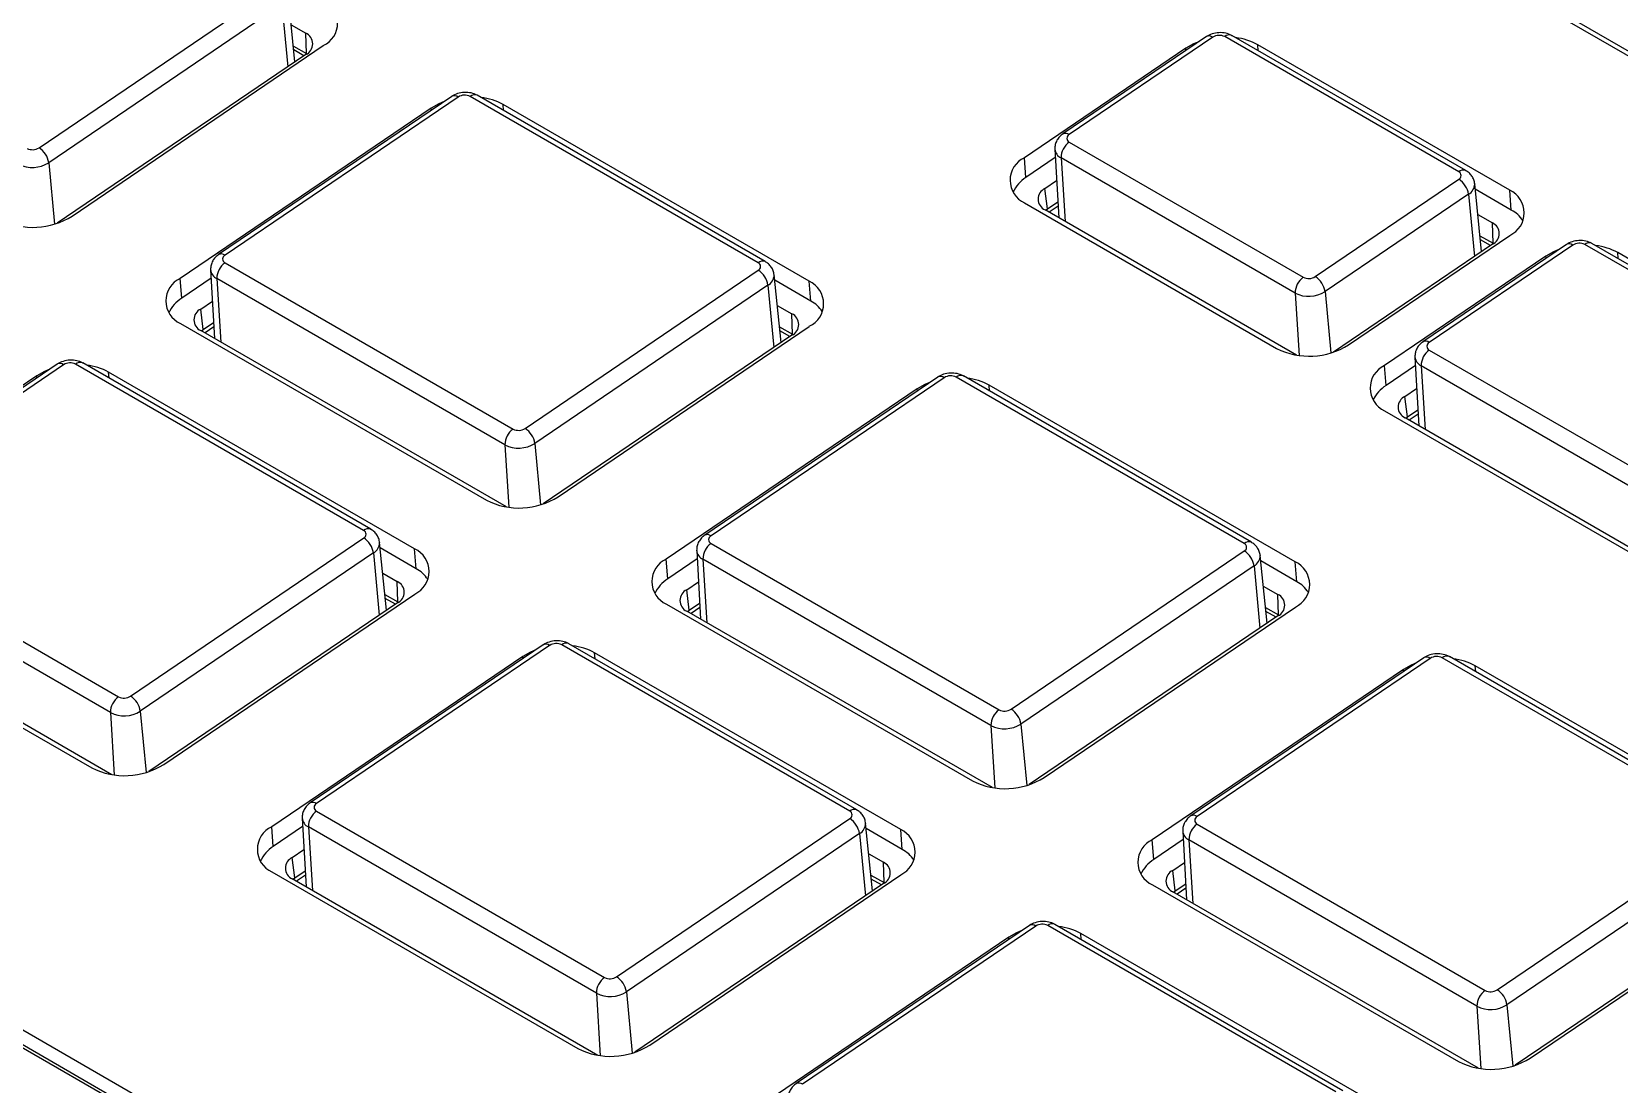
# Model space of a CAD drawing. Header units: millimetres. Extents: x 102 to 710, y 145 to 429.
# Drawn here: x 491.07 to 522.25, y 334.27 to 354.94 of the extents above; entities that cross this region are included whole.
import ezdxf

# ---------------------------------------------------------------- set-up
doc = ezdxf.new("R2010")
doc.units = ezdxf.units.MM

msp = doc.modelspace()

# ---------------------------------------------------------------- linework, layer by layer
at = {"color": 7, "linetype": 'Continuous', "lineweight": 25}
for p, q in [((555.1983, 297.8608), (417.4624, 377.3741)), ((518.3183, 356.8331), (523.268, 353.9757)), ((523.6608, 353.8432), (518.7198, 356.6956)), ((491.2137, 352.6586), (495.7924, 355.7644)), ((495.9843, 355.4713), (491.4056, 352.3655)), ((496.2405, 354.3446), (496.1048, 355.6781)), ((496.1662, 355.0754), (496.4534, 354.9096)), ((496.4657, 354.5079), (496.4534, 354.9096)), ((514.14, 354.8421), (511.3223, 352.9308)), ((514.2649, 354.8296), (511.4472, 352.9184)), ((514.1424, 354.8436), (514.14, 354.8421)), ((519.0969, 352.1879), (514.5007, 354.8413)), ((514.6356, 354.8662), (514.6411, 354.8633)), ((519.2373, 352.21), (514.6411, 354.8633)), ((491.865, 351.3193), (496.7959, 354.664)), ((496.2088, 354.6562), (496.4657, 354.5079)), ((496.4162, 354.4637), (496.2167, 354.5789)), ((496.4657, 354.5079), (496.4735, 354.5033)), ((513.7369, 354.6133), (510.567, 352.4631)), ((520.0982, 351.8255), (515.1484, 354.6829)), ((496.4547, 354.4898), (491.5702, 351.1767)), ((499.3203, 353.6681), (494.7416, 350.5623)), ((499.4453, 353.6557), (494.8666, 350.5499)), ((499.3227, 353.6697), (499.3203, 353.6681)), ((505.3379, 350.4017), (499.6811, 353.6673)), ((499.8159, 353.6923), (499.8215, 353.6894)), ((505.4783, 350.4237), (499.8215, 353.6894)), ((498.9172, 353.4394), (493.9863, 350.0946)), ((506.3392, 350.0392), (500.3288, 353.509)), ((511.1646, 352.6298), (511.2409, 351.2839)), ((511.3223, 352.9308), (511.3247, 352.9324)), ((511.4477, 352.7704), (516.0439, 350.117)), ((510.5978, 352.0742), (510.567, 352.4631)), ((511.1739, 352.465), (510.5978, 352.0742)), ((515.883, 349.8065), (511.2868, 352.4599)), ((510.9699, 351.8594), (511.1994, 352.0151)), ((516.2797, 350.1287), (519.0973, 352.0399)), ((519.2318, 352.2129), (519.2373, 352.21)), ((511.0193, 351.4595), (510.9699, 351.8594)), ((519.2892, 351.7468), (516.4716, 349.8356)), ((519.5455, 350.6201), (519.4097, 351.9536)), ((519.4097, 351.9536), (519.4103, 351.9464)), ((520.129, 351.4366), (519.4208, 351.8454)), ((520.129, 351.4366), (520.0982, 351.8255)), ((510.5697, 351.5771), (515.5194, 348.7197)), ((515.9122, 348.5872), (510.9712, 351.4396)), ((510.9836, 351.4324), (511.0193, 351.4595)), ((511.0193, 351.4595), (511.2231, 351.5978)), ((511.2281, 351.5095), (511.0544, 351.3916)), ((519.4711, 351.3509), (519.7583, 351.1851)), ((519.7707, 350.7834), (519.7583, 351.1851)), ((519.7596, 350.7653), (516.6362, 348.6467)), ((516.931, 348.7893), (520.1008, 350.9395)), ((521.211, 350.76), (518.3934, 348.8488)), ((519.5138, 350.9317), (519.7707, 350.7834)), ((519.7211, 350.7392), (519.5216, 350.8544)), ((519.7707, 350.7834), (519.7784, 350.7788)), ((521.2134, 350.7616), (521.211, 350.76)), ((526.168, 348.1059), (521.5718, 350.7592)), ((521.7066, 350.7842), (521.7122, 350.7813)), ((526.3084, 348.128), (521.7122, 350.7813)), ((494.7416, 350.5623), (494.744, 350.5639)), ((520.808, 350.5313), (517.6381, 348.3811)), ((521.336, 350.7476), (518.5183, 348.8363)), ((527.1692, 347.7434), (522.2195, 350.6009)), ((494.5839, 350.2613), (494.6603, 348.9154)), ((494.867, 350.4019), (500.5239, 347.1362)), ((500.7597, 347.1479), (505.3384, 350.2537)), ((505.4728, 350.4267), (505.4783, 350.4237)), ((505.7865, 348.8339), (505.6508, 350.1674)), ((505.6508, 350.1674), (505.6513, 350.1602)), ((494.0171, 349.7057), (493.9863, 350.0946)), ((494.5932, 350.0965), (494.0171, 349.7057)), ((500.3629, 346.8257), (494.7061, 350.0914)), ((505.5303, 349.9606), (500.9516, 346.8548)), ((506.37, 349.6503), (505.6618, 350.0591)), ((506.37, 349.6503), (506.3392, 350.0392)), ((494.3892, 349.4909), (494.6188, 349.6466)), ((505.7121, 349.5647), (505.9993, 349.3989)), ((493.989, 349.2086), (499.9994, 345.7389)), ((494.4386, 349.091), (494.3892, 349.4909)), ((494.4386, 349.091), (494.6424, 349.2293)), ((506.0117, 348.9972), (505.9993, 349.3989)), ((467.2861, 348.9681), (529.4992, 313.0533)), ((500.3922, 345.6064), (494.3905, 349.0711)), ((494.4029, 349.0639), (494.4386, 349.091)), ((494.6475, 349.141), (494.4737, 349.0231)), ((506.0006, 348.9791), (501.1162, 345.6659)), ((501.4109, 345.8085), (506.3419, 349.1532)), ((505.7548, 349.1455), (506.0117, 348.9972)), ((505.9621, 348.953), (505.7626, 349.0681)), ((506.0117, 348.9972), (506.0194, 348.9926)), ((529.5239, 312.7421), (467.3108, 348.657)), ((518.3934, 348.8488), (518.3958, 348.8503)), ((518.5188, 348.6883), (523.115, 346.035)), ((491.5718, 348.4121), (486.9931, 345.3063)), ((491.6967, 348.3997), (487.118, 345.2939)), ((491.5742, 348.4137), (491.5718, 348.4121)), ((497.5893, 345.1457), (491.9325, 348.4113)), ((492.0674, 348.4363), (492.0729, 348.4334)), ((497.7297, 345.1678), (492.0729, 348.4334)), ((517.6689, 347.9922), (517.6381, 348.3811)), ((518.245, 348.3829), (517.6689, 347.9922)), ((518.2356, 348.5478), (518.312, 347.2018)), ((522.954, 345.7245), (518.3578, 348.3778)), ((491.1687, 348.1834), (486.2378, 344.8387)), ((498.5906, 344.7833), (492.5802, 348.253)), ((508.8663, 348.1574), (504.2876, 345.0516)), ((508.9912, 348.1449), (504.4125, 345.0391)), ((508.8687, 348.1589), (508.8663, 348.1574)), ((514.8839, 344.8909), (509.227, 348.1566)), ((509.3619, 348.1815), (509.3674, 348.1786)), ((515.0243, 344.913), (509.3674, 348.1786)), ((515.8851, 344.5285), (509.8747, 347.9982)), ((508.4632, 347.9286), (503.5323, 344.5839)), ((518.041, 347.7774), (518.2705, 347.9331)), ((518.0904, 347.3775), (518.041, 347.7774)), ((517.6408, 347.4951), (522.5905, 344.6376)), ((522.9833, 344.5052), (518.0422, 347.3576)), ((518.0547, 347.3504), (518.0904, 347.3775)), ((518.0904, 347.3775), (518.2942, 347.5157)), ((518.2992, 347.4274), (518.1254, 347.3096)), ((497.7242, 345.1707), (497.7297, 345.1678)), ((492.6144, 341.5698), (486.9575, 344.8354)), ((487.1184, 345.1459), (492.7753, 341.8803)), ((493.0111, 341.8919), (497.5898, 344.9977)), ((498.0379, 343.5779), (497.9022, 344.9114)), ((497.9022, 344.9114), (497.9028, 344.9042)), ((504.2876, 345.0516), (504.29, 345.0531)), ((504.413, 344.8911), (510.0698, 341.6255)), ((515.0188, 344.9159), (515.0243, 344.913)), ((497.7817, 344.7046), (493.203, 341.5988)), ((498.6214, 344.3943), (497.9132, 344.8032)), ((498.6214, 344.3943), (498.5906, 344.7833)), ((503.5631, 344.195), (503.5323, 344.5839)), ((504.1392, 344.5857), (503.5631, 344.195)), ((504.1298, 344.7506), (504.2062, 343.4046)), ((509.9089, 341.315), (504.252, 344.5806)), ((510.3056, 341.6371), (514.8843, 344.7429)), ((515.3324, 343.3231), (515.1967, 344.6566)), ((515.1967, 344.6566), (515.1973, 344.6494)), ((515.9159, 344.1396), (515.2077, 344.5484)), ((515.9159, 344.1396), (515.8851, 344.5285)), ((497.9635, 344.3087), (498.2507, 344.1429)), ((515.0762, 344.4498), (510.4975, 341.344)), ((486.2404, 343.9526), (492.2508, 340.4829)), ((498.2631, 343.7412), (498.2507, 344.1429)), ((503.9352, 343.9802), (504.1647, 344.1359)), ((503.9845, 343.5803), (503.9352, 343.9802)), ((515.258, 344.0539), (515.5453, 343.8881)), ((492.6436, 340.3504), (486.6419, 343.8151)), ((498.252, 343.7231), (493.3676, 340.4099)), ((493.6624, 340.5525), (498.5933, 343.8972)), ((498.0062, 343.8895), (498.2631, 343.7412)), ((498.2135, 343.697), (498.0141, 343.8121)), ((498.2631, 343.7412), (498.2708, 343.7366)), ((503.535, 343.6979), (509.5454, 340.2281)), ((503.9845, 343.5803), (504.1884, 343.7185)), ((504.1934, 343.6302), (504.0196, 343.5124)), ((510.9569, 340.2977), (515.8878, 343.6425)), ((515.3007, 343.6347), (515.5576, 343.4864)), ((515.5576, 343.4864), (515.5453, 343.8881)), ((509.9381, 340.0957), (503.9364, 343.5604)), ((503.9489, 343.5532), (503.9845, 343.5803)), ((515.5465, 343.4683), (510.6621, 340.1552)), ((515.508, 343.4422), (515.3086, 343.5574)), ((515.5576, 343.4864), (515.5654, 343.4818)), ((500.7146, 342.6726), (495.7837, 339.3279)), ((501.1177, 342.9014), (496.539, 339.7956)), ((501.2426, 342.889), (496.6639, 339.7831)), ((501.1201, 342.9029), (501.1177, 342.9014)), ((507.1353, 339.635), (501.4784, 342.9006)), ((501.6133, 342.9256), (501.6188, 342.9226)), ((507.2757, 339.657), (501.6188, 342.9226)), ((508.1365, 339.2725), (502.1261, 342.7422)), ((518.9078, 342.6708), (518.9133, 342.6679)), ((524.5702, 339.4022), (518.9133, 342.6679)), ((518.0091, 342.4178), (513.0782, 339.0731)), ((518.4122, 342.6466), (513.8335, 339.5408)), ((518.5372, 342.6342), (513.9584, 339.5284)), ((518.4146, 342.6482), (518.4122, 342.6466)), ((524.4298, 339.3802), (518.7729, 342.6458)), ((525.4311, 339.0177), (519.4206, 342.4875)), ((496.539, 339.7956), (496.5414, 339.7971)), ((496.6644, 339.6351), (502.3212, 336.3695)), ((507.2702, 339.6599), (507.2757, 339.657)), ((513.8335, 339.5408), (513.8359, 339.5424)), ((495.8145, 338.939), (495.7837, 339.3279)), ((496.3906, 339.3297), (495.8145, 338.939)), ((496.3812, 339.4946), (496.4576, 338.1487)), ((502.1603, 336.059), (496.5034, 339.3246)), ((502.557, 336.3811), (507.1357, 339.4869)), ((507.5839, 338.0671), (507.4481, 339.4006)), ((507.4481, 339.4006), (507.4487, 339.3934)), ((508.1673, 338.8836), (507.4591, 339.2924)), ((508.1673, 338.8836), (508.1365, 339.2725)), ((513.6758, 339.2398), (513.7521, 337.8939)), ((513.9589, 339.3804), (519.6158, 336.1147)), ((519.8515, 336.1264), (524.4302, 339.2322)), ((507.3276, 339.1938), (502.7489, 336.088)), ((513.109, 338.6842), (513.0782, 339.0731)), ((513.6851, 339.075), (513.109, 338.6842)), ((519.4548, 335.8042), (513.798, 339.0699)), ((524.6221, 338.9391), (520.0434, 335.8333)), ((496.1866, 338.7242), (496.4161, 338.8799)), ((496.236, 338.3243), (496.1866, 338.7242)), ((507.5095, 338.7979), (507.7967, 338.6321)), ((507.809, 338.2304), (507.7967, 338.6321)), ((513.4811, 338.4694), (513.7106, 338.6251)), ((495.7864, 338.4419), (501.7968, 334.9721)), ((502.1895, 334.8397), (496.1879, 338.3044)), ((496.2003, 338.2972), (496.236, 338.3243)), ((496.236, 338.3243), (496.4398, 338.4625)), ((496.4448, 338.3742), (496.271, 338.2564)), ((503.2083, 335.0418), (508.1392, 338.3865)), ((507.5521, 338.3787), (507.809, 338.2304)), ((507.7595, 338.1862), (507.56, 338.3014)), ((513.5305, 338.0695), (513.4811, 338.4694)), ((507.798, 338.2123), (502.9135, 334.8992)), ((507.809, 338.2304), (507.8168, 338.2258)), ((513.0809, 338.1871), (519.0913, 334.7174)), ((519.484, 334.5849), (513.4824, 338.0496)), ((513.4948, 338.0424), (513.5305, 338.0695)), ((513.5305, 338.0695), (513.7343, 338.2078)), ((513.7393, 338.1195), (513.5656, 338.0016)), ((520.5028, 334.787), (525.4337, 338.1317)), ((525.0925, 337.9576), (520.2081, 334.6444)), ((510.6636, 337.3906), (506.0849, 334.2848)), ((510.7886, 337.3782), (506.2099, 334.2724)), ((510.666, 337.3922), (510.6636, 337.3906)), ((516.6812, 334.1242), (511.0244, 337.3898)), ((511.1592, 337.4148), (511.1648, 337.4119)), ((516.8216, 334.1462), (511.1648, 337.4119)), ((510.2605, 337.1619), (505.3296, 333.8171)), ((517.6825, 333.7617), (511.6721, 337.2315)), ((506.0849, 334.2848), (506.0874, 334.2864))]:
    msp.add_line(p, q, dxfattribs=at)
at = {"color": 8, "linetype": 'Continuous', "lineweight": 25}
for p, q in [((495.9843, 355.4713), (496.0995, 354.2489)), ((496.4657, 354.5079), (496.4709, 354.5014)), ((513.7402, 354.5709), (513.7369, 354.6133)), ((515.1577, 354.5651), (515.1484, 354.6829)), ((498.9206, 353.397), (498.9172, 353.4394)), ((500.3381, 353.3911), (500.3288, 353.509)), ((491.4056, 352.3655), (491.5191, 351.1607)), ((511.2868, 352.4599), (511.365, 351.2122)), ((519.2892, 351.7468), (519.4044, 350.5244)), ((511.0001, 351.4229), (511.0193, 351.4595)), ((519.7707, 350.7834), (519.7758, 350.7769)), ((520.8113, 350.4889), (520.808, 350.5313)), ((522.2288, 350.483), (522.2195, 350.6009)), ((494.7061, 350.0914), (494.7844, 348.8437)), ((505.5303, 349.9606), (505.6454, 348.7382)), ((516.4716, 349.8356), (516.5851, 348.6308)), ((515.883, 349.8065), (515.9599, 348.5805)), ((494.4194, 349.0544), (494.4386, 349.091)), ((506.0117, 348.9972), (506.0168, 348.9906)), ((518.3578, 348.3778), (518.4361, 347.1302)), ((491.172, 348.141), (491.1687, 348.1834)), ((492.5895, 348.1351), (492.5802, 348.253)), ((509.884, 347.8804), (509.8747, 347.9982)), ((508.4665, 347.8862), (508.4632, 347.9286)), ((518.0712, 347.3409), (518.0904, 347.3775)), ((500.3629, 346.8257), (500.4399, 345.5997)), ((500.9516, 346.8548), (501.0651, 345.65)), ((497.7817, 344.7046), (497.8969, 343.4822)), ((504.252, 344.5806), (504.3303, 343.333)), ((515.0762, 344.4498), (515.1914, 343.2274)), ((498.2631, 343.7412), (498.2682, 343.7346)), ((503.9654, 343.5437), (503.9845, 343.5803)), ((515.5576, 343.4864), (515.5628, 343.4799)), ((500.718, 342.6302), (500.7146, 342.6726)), ((502.1355, 342.6244), (502.1261, 342.7422)), ((518.0125, 342.3755), (518.0091, 342.4178)), ((519.43, 342.3696), (519.4206, 342.4875)), ((492.6144, 341.5698), (492.6913, 340.3437)), ((493.203, 341.5988), (493.3165, 340.394)), ((509.9089, 341.315), (509.9858, 340.089)), ((510.4975, 341.344), (510.611, 340.1392)), ((496.5034, 339.3246), (496.5817, 338.077)), ((507.3276, 339.1938), (507.4428, 337.9714)), ((513.798, 339.0699), (513.8762, 337.8222)), ((496.2168, 338.2877), (496.236, 338.3243)), ((507.809, 338.2304), (507.8142, 338.2239)), ((513.5113, 338.0329), (513.5305, 338.0695)), ((510.2639, 337.1195), (510.2605, 337.1619)), ((511.6814, 337.1136), (511.6721, 337.2315)), ((502.1603, 336.059), (502.2372, 334.833)), ((502.7489, 336.088), (502.8624, 334.8832)), ((519.4548, 335.8042), (519.5317, 334.5782)), ((520.0434, 335.8333), (520.157, 334.6285))]:
    msp.add_line(p, q, dxfattribs=at)
at = {"color": 7, "linetype": 'Continuous', "lineweight": 25, "flags": 128}
for points in [[(513.993, 354.7424), (513.8879, 354.6987), (513.7369, 354.6133)], [(499.1734, 353.5685), (499.0683, 353.5247), (498.9172, 353.4394)], [(521.0641, 350.6604), (520.959, 350.6166), (520.808, 350.5313)], [(491.4248, 348.3125), (491.3197, 348.2687), (491.1687, 348.1834)], [(508.7193, 348.0577), (508.6142, 348.014), (508.4632, 347.9286)], [(500.9708, 342.8017), (500.8656, 342.758), (500.7146, 342.6726)], [(518.2653, 342.547), (518.1601, 342.5032), (518.0091, 342.4178)], [(510.5167, 337.291), (510.4116, 337.2472), (510.2605, 337.1619)]]:
    msp.add_lwpolyline(points, dxfattribs=at)
at = {"color": 7, "linetype": 'Continuous', "lineweight": 25}
for centre, radius, start, end in [((496.59, 355.1064), 0.4879, 294.95577, 65.39215), ((496.3571, 354.6994), 0.2312, 294.9559, 65.39195), ((514.3931, 354.6276), 0.2392, 63.2563, 122.39039), ((514.5773, 353.6413), 1.1879, 61.26228, 83.40021), ((499.5734, 353.4537), 0.2392, 63.25634, 122.39009), ((499.7576, 352.4674), 1.1879, 61.26168, 83.40086), ((491.0856, 352.8606), 0.2392, 243.25623, 302.39091), ((490.9916, 352.3038), 0.4186, 8.47459, 57.94858), ((511.6697, 352.4583), 0.3829, 125.42958, 179.77405), ((511.4816, 352.8445), 0.0815, 114.95562, 245.39261), ((491.0857, 352.8698), 0.5972, 243.25634, 302.3904), ((510.7729, 352.0207), 0.4879, 114.95598, 245.39201), ((510.9578, 351.4984), 0.6791, 122.01462, 154.99616), ((519.063, 352.1138), 0.0815, 294.95465, 65.39256), ((518.8752, 351.6851), 0.4186, 8.47423, 57.9491), ((511.0675, 351.6498), 0.2312, 114.95597, 245.392), ((519.895, 351.3819), 0.4879, 294.95602, 65.39199), ((519.8364, 350.8891), 0.6207, 33.11725, 61.87968), ((491.0979, 352.5285), 1.432, 243.2563, 302.39055), ((519.662, 350.9749), 0.2312, 294.95552, 65.39214), ((521.4641, 350.5456), 0.2392, 63.25607, 122.39061), ((494.901, 350.476), 0.0815, 114.95644, 245.3916), ((521.6483, 349.5593), 1.1879, 61.26232, 83.40016), ((495.089, 350.0899), 0.3829, 125.42963, 179.77389), ((505.304, 350.3276), 0.0815, 294.95568, 65.3923), ((505.1162, 349.8989), 0.4186, 8.47441, 57.94875), ((494.1922, 349.6523), 0.4879, 114.95595, 245.39202), ((506.136, 349.5956), 0.4879, 294.95587, 65.39212), ((516.2659, 349.805), 0.3829, 125.42958, 179.77405), ((516.1517, 350.3398), 0.5972, 243.25647, 302.39037), ((516.1515, 350.3307), 0.2392, 243.25584, 302.3905), ((516.0575, 349.7739), 0.4186, 8.47423, 57.94912), ((494.3772, 349.1299), 0.6791, 122.01496, 154.99572), ((506.0774, 349.1029), 0.6207, 33.11723, 61.87944), ((494.4868, 349.2813), 0.2312, 114.95588, 245.3921), ((505.903, 349.1887), 0.2312, 294.95595, 65.39203), ((516.1639, 349.9985), 1.432, 243.25631, 302.39057), ((518.7407, 348.3763), 0.3829, 125.42958, 179.77405), ((518.5527, 348.7624), 0.0815, 114.95526, 245.39297), ((491.8248, 348.1977), 0.2392, 63.25659, 122.39016), ((492.0091, 347.2114), 1.1879, 61.26167, 83.40076), ((517.844, 347.9387), 0.4879, 114.95602, 245.39198), ((509.1194, 347.9429), 0.2392, 63.25622, 122.39021), ((509.3036, 346.9567), 1.1879, 61.26166, 83.40086), ((518.0289, 347.4163), 0.6791, 122.01465, 154.99627), ((518.1385, 347.5678), 0.2312, 114.95582, 245.39202), ((500.7458, 346.8242), 0.3829, 125.42963, 179.77389), ((500.6315, 347.3499), 0.2392, 243.25618, 302.39097), ((500.5375, 346.7931), 0.4186, 8.47449, 57.94863), ((500.6317, 347.359), 0.5972, 243.25637, 302.3904), ((500.6438, 347.0177), 1.432, 243.25632, 302.39049), ((497.5554, 345.0716), 0.0815, 294.95587, 65.39223), ((497.3676, 344.6429), 0.4186, 8.47451, 57.94872), ((504.6349, 344.5791), 0.3829, 125.42963, 179.77389), ((504.4469, 344.9652), 0.0815, 114.95625, 245.39179), ((514.8499, 344.8168), 0.0815, 294.95538, 65.3926), ((498.3874, 344.3396), 0.4879, 294.95583, 65.39216), ((503.7381, 344.1415), 0.4879, 114.95594, 245.39208), ((514.6622, 344.3881), 0.4186, 8.47436, 57.94884), ((515.6819, 344.0849), 0.4879, 294.95591, 65.3921), ((498.3288, 343.8469), 0.6207, 33.11766, 61.87935), ((498.1545, 343.9327), 0.2312, 294.95589, 65.39214), ((503.9231, 343.6191), 0.6791, 122.01472, 154.99606), ((504.0327, 343.7706), 0.2312, 114.95595, 245.39211), ((515.6234, 343.5921), 0.6207, 33.11726, 61.8794), ((515.449, 343.6779), 0.2312, 294.9561, 65.39192), ((501.3708, 342.687), 0.2392, 63.25648, 122.39028), ((501.555, 341.7007), 1.1879, 61.26165, 83.40076), ((518.6653, 342.4322), 0.2392, 63.25642, 122.39021), ((518.8495, 341.4459), 1.1878, 61.26167, 83.40093), ((492.9973, 341.5682), 0.3829, 125.42975, 179.77377), ((492.8829, 342.0939), 0.2392, 243.25603, 302.39068), ((492.7889, 341.5371), 0.4186, 8.47459, 57.94883), ((492.8831, 342.103), 0.5972, 243.25623, 302.39056), ((510.2918, 341.3135), 0.3829, 125.42963, 179.77389), ((510.1775, 341.8391), 0.2392, 243.25599, 302.39115), ((510.0835, 341.2823), 0.4186, 8.47445, 57.94872), ((510.1776, 341.8483), 0.5972, 243.25634, 302.3904), ((492.8953, 341.7617), 1.432, 243.25628, 302.39048), ((510.1898, 341.507), 1.432, 243.25634, 302.39047), ((496.8864, 339.3231), 0.3829, 125.42975, 179.77377), ((496.6983, 339.7092), 0.0815, 114.95587, 245.39236), ((507.1013, 339.5608), 0.0815, 294.95558, 65.39253), ((495.9896, 338.8855), 0.4879, 114.95585, 245.39216), ((506.9136, 339.1321), 0.4186, 8.47446, 57.94881), ((507.9334, 338.8289), 0.4879, 294.95587, 65.39214), ((514.1809, 339.0684), 0.3829, 125.42963, 179.77389), ((513.9928, 339.4545), 0.0815, 114.95613, 245.3914), ((496.1745, 338.3631), 0.6791, 122.01473, 154.99593), ((513.2841, 338.6307), 0.4879, 114.95573, 245.39212), ((496.2841, 338.5146), 0.2312, 114.9559, 245.3923), ((507.7004, 338.4219), 0.2312, 294.95604, 65.39202), ((507.8748, 338.3361), 0.6207, 33.11769, 61.87931), ((513.469, 338.1084), 0.6791, 122.01388, 154.9968), ((513.5786, 338.2598), 0.2312, 114.95605, 245.39183), ((510.9167, 337.1762), 0.2392, 63.25667, 122.39028), ((511.1009, 336.1899), 1.1878, 61.26167, 83.40083), ((502.5432, 336.0575), 0.3829, 125.42975, 179.77377), ((502.4289, 336.5831), 0.2392, 243.25585, 302.39086), ((502.3349, 336.0263), 0.4186, 8.47454, 57.94892), ((519.8377, 335.8027), 0.3829, 125.42963, 179.77389), ((519.7234, 336.3284), 0.2392, 243.25653, 302.39081), ((519.6294, 335.7716), 0.4186, 8.47446, 57.9486), ((502.429, 336.5923), 0.5972, 243.2562, 302.39056), ((519.7235, 336.3375), 0.5972, 243.25646, 302.39044), ((502.4412, 336.251), 1.432, 243.25629, 302.39046), ((519.7357, 335.9962), 1.432, 243.25632, 302.39049)]:
    msp.add_arc(centre, radius, start, end, dxfattribs=at)
at = {"color": 8, "linetype": 'Continuous', "lineweight": 25}
for centre, radius, start, end in [((514.1926, 354.7396), 0.1155, 51.21265, 115.76806), ((514.5889, 354.7414), 0.1332, 69.51055, 131.46676), ((499.3729, 353.5657), 0.1155, 51.21336, 115.76742), ((499.7693, 353.5675), 0.1332, 69.51198, 131.46576), ((511.3744, 352.8236), 0.1196, 52.44957, 114.5188), ((511.3796, 352.6551), 0.2162, 185.32781, 244.57045), ((519.1851, 352.0881), 0.1332, 69.49692, 131.46721), ((519.1767, 351.9516), 0.2337, 298.79207, 358.72332), ((521.2636, 350.6576), 0.1155, 51.21327, 115.76737), ((521.66, 350.6594), 0.1332, 69.51055, 131.46676), ((494.7937, 350.455), 0.1196, 52.45533, 114.51387), ((494.7989, 350.2866), 0.2162, 185.32764, 244.57045), ((505.4261, 350.3019), 0.1332, 69.4967, 131.46764), ((505.4177, 350.1654), 0.2337, 298.79367, 358.72131), ((518.4454, 348.7415), 0.1196, 52.45149, 114.51667), ((491.6244, 348.3097), 0.1155, 51.21025, 115.77074), ((492.0207, 348.3115), 0.1333, 69.51394, 131.46374), ((518.4507, 348.5731), 0.2162, 185.32791, 244.5704), ((508.9189, 348.0549), 0.1155, 51.21323, 115.76741), ((509.3152, 348.0567), 0.1332, 69.51198, 131.46576), ((497.6776, 345.0459), 0.1332, 69.49907, 131.46527), ((497.6691, 344.9094), 0.2337, 298.79316, 358.72192), ((504.3396, 344.9443), 0.1196, 52.4552, 114.51385), ((514.9721, 344.7911), 0.1332, 69.4967, 131.46764), ((504.3448, 344.7759), 0.2162, 185.32765, 244.57053), ((514.9636, 344.6546), 0.2337, 298.79419, 358.72066), ((501.1703, 342.799), 0.1155, 51.21012, 115.77072), ((501.5667, 342.8007), 0.1333, 69.51394, 131.46374), ((518.4648, 342.5442), 0.1155, 51.20994, 115.77069), ((518.8612, 342.546), 0.1332, 69.51198, 131.46576), ((496.591, 339.6883), 0.1196, 52.45436, 114.51395), ((507.2235, 339.5351), 0.1332, 69.49907, 131.46527), ((513.8856, 339.4336), 0.1196, 52.45093, 114.51826), ((496.5963, 339.5199), 0.2162, 185.32779, 244.57051), ((507.2151, 339.3986), 0.2337, 298.79367, 358.72126), ((513.8908, 339.2651), 0.2162, 185.32736, 244.57065), ((510.7162, 337.2882), 0.1155, 51.20684, 115.77401), ((511.1126, 337.29), 0.1333, 69.51394, 131.46374), ((506.137, 334.1776), 0.1196, 52.45009, 114.51836)]:
    msp.add_arc(centre, radius, start, end, dxfattribs=at)
at = {"color": 7, "linetype": 'Continuous', "lineweight": 25}
for points, knots in [([(514.6356, 354.8662), (514.5991, 354.8826), (514.5263, 354.9153), (514.3873, 354.9241), (514.2492, 354.9022), (514.1779, 354.8631), (514.1424, 354.8436)], [0, 0, 0, 0, 0.2511956, 0.5015986, 0.7512031, 1, 1, 1, 1]), ([(499.816, 353.6923), (499.7795, 353.7086), (499.7067, 353.7413), (499.5677, 353.7501), (499.4296, 353.7282), (499.3583, 353.6892), (499.3227, 353.6697)], [0, 0, 0, 0, 0.2511952, 0.5015972, 0.7512013, 1, 1, 1, 1]), ([(511.3247, 352.9324), (511.3017, 352.9148), (511.2544, 352.8788), (511.2025, 352.8056), (511.1679, 352.7223), (511.1656, 352.6634), (511.1644, 352.6337)], [0, 0, 0, 0, 0.23568562, 0.48330801, 0.73938392, 1, 1, 1, 1]), ([(519.4103, 351.9465), (519.406, 351.9743), (519.3975, 352.0294), (519.3574, 352.1041), (519.3024, 352.1681), (519.255, 352.1982), (519.2318, 352.2129)], [0, 0, 0, 0, 0.2597384, 0.5153179, 0.7631435, 1, 1, 1, 1]), ([(521.7067, 350.7842), (521.6702, 350.8005), (521.5974, 350.8332), (521.4584, 350.842), (521.3203, 350.8201), (521.249, 350.7811), (521.2134, 350.7616)], [0, 0, 0, 0, 0.2511959, 0.5015987, 0.7512032, 1, 1, 1, 1]), ([(494.744, 350.5639), (494.721, 350.5463), (494.6738, 350.5103), (494.6218, 350.4371), (494.5872, 350.3538), (494.5849, 350.2949), (494.5837, 350.2652)], [0, 0, 0, 0, 0.2356861, 0.4833069, 0.7393836, 1, 1, 1, 1]), ([(505.6513, 350.1602), (505.647, 350.188), (505.6385, 350.2431), (505.5984, 350.3178), (505.5435, 350.3818), (505.496, 350.4119), (505.4728, 350.4266)], [0, 0, 0, 0, 0.2597395, 0.5153165, 0.7631427, 1, 1, 1, 1]), ([(518.3958, 348.8503), (518.3727, 348.8327), (518.3255, 348.7967), (518.2736, 348.7235), (518.239, 348.6402), (518.2366, 348.5814), (518.2354, 348.5517)], [0, 0, 0, 0, 0.2356859, 0.4833084, 0.7393848, 1, 1, 1, 1]), ([(492.0674, 348.4363), (492.0309, 348.4527), (491.9581, 348.4854), (491.8191, 348.4941), (491.681, 348.4722), (491.6097, 348.4332), (491.5741, 348.4137)], [0, 0, 0, 0, 0.2511953, 0.5015978, 0.7512008, 1, 1, 1, 1]), ([(509.3619, 348.1815), (509.3254, 348.1979), (509.2526, 348.2306), (509.1136, 348.2394), (508.9755, 348.2175), (508.9042, 348.1784), (508.8687, 348.1589)], [0, 0, 0, 0, 0.2511958, 0.5015977, 0.7512016, 1, 1, 1, 1]), ([(497.9028, 344.9043), (497.8985, 344.932), (497.8899, 344.9871), (497.8498, 345.0618), (497.7949, 345.1259), (497.7474, 345.1559), (497.7243, 345.1707)], [0, 0, 0, 0, 0.2597385, 0.5153161, 0.7631413, 1, 1, 1, 1]), ([(504.29, 345.0531), (504.2669, 345.0355), (504.2197, 344.9995), (504.1678, 344.9263), (504.1332, 344.843), (504.1308, 344.7842), (504.1296, 344.7545)], [0, 0, 0, 0, 0.23568632, 0.48330704, 0.73938364, 1, 1, 1, 1]), ([(515.1973, 344.6495), (515.193, 344.6773), (515.1844, 344.7323), (515.1443, 344.8071), (515.0894, 344.8711), (515.042, 344.9012), (515.0188, 344.9159)], [0, 0, 0, 0, 0.2597392, 0.5153155, 0.7631408, 1, 1, 1, 1]), ([(501.6133, 342.9255), (501.5769, 342.9419), (501.504, 342.9746), (501.365, 342.9834), (501.2269, 342.9615), (501.1557, 342.9224), (501.1201, 342.9029)], [0, 0, 0, 0, 0.251196, 0.5015983, 0.7512012, 1, 1, 1, 1]), ([(518.9079, 342.6708), (518.8714, 342.6871), (518.7985, 342.7198), (518.6595, 342.7286), (518.5214, 342.7067), (518.4502, 342.6677), (518.4146, 342.6482)], [0, 0, 0, 0, 0.2511945, 0.5015967, 0.7512006, 1, 1, 1, 1]), ([(496.5414, 339.7971), (496.5184, 339.7796), (496.4711, 339.7435), (496.4192, 339.6703), (496.3846, 339.587), (496.3822, 339.5282), (496.3811, 339.4985)], [0, 0, 0, 0, 0.2356863, 0.4833084, 0.7393839, 1, 1, 1, 1]), ([(507.4487, 339.3935), (507.4444, 339.4213), (507.4359, 339.4764), (507.3958, 339.5511), (507.3408, 339.6151), (507.2934, 339.6452), (507.2702, 339.6599)], [0, 0, 0, 0, 0.25973819, 0.51531514, 0.76313932, 1, 1, 1, 1]), ([(513.8359, 339.5424), (513.8129, 339.5248), (513.7656, 339.4888), (513.7137, 339.4156), (513.6791, 339.3323), (513.6768, 339.2734), (513.6756, 339.2437)], [0, 0, 0, 0, 0.2356851, 0.4833058, 0.7393836, 1, 1, 1, 1]), ([(511.1593, 337.4148), (511.1228, 337.4311), (511.05, 337.4638), (510.911, 337.4726), (510.7729, 337.4507), (510.7016, 337.4117), (510.666, 337.3922)], [0, 0, 0, 0, 0.2511947, 0.5015974, 0.7512002, 1, 1, 1, 1]), ([(506.0873, 334.2864), (506.0643, 334.2688), (506.0171, 334.2328), (505.9651, 334.1596), (505.9305, 334.0763), (505.9282, 334.0174), (505.927, 333.9877)], [0, 0, 0, 0, 0.2356851, 0.4833071, 0.7393839, 1, 1, 1, 1])]:
    msp.add_open_spline(points, degree=3, knots=knots, dxfattribs=at)

doc.saveas('drawing.dxf')
